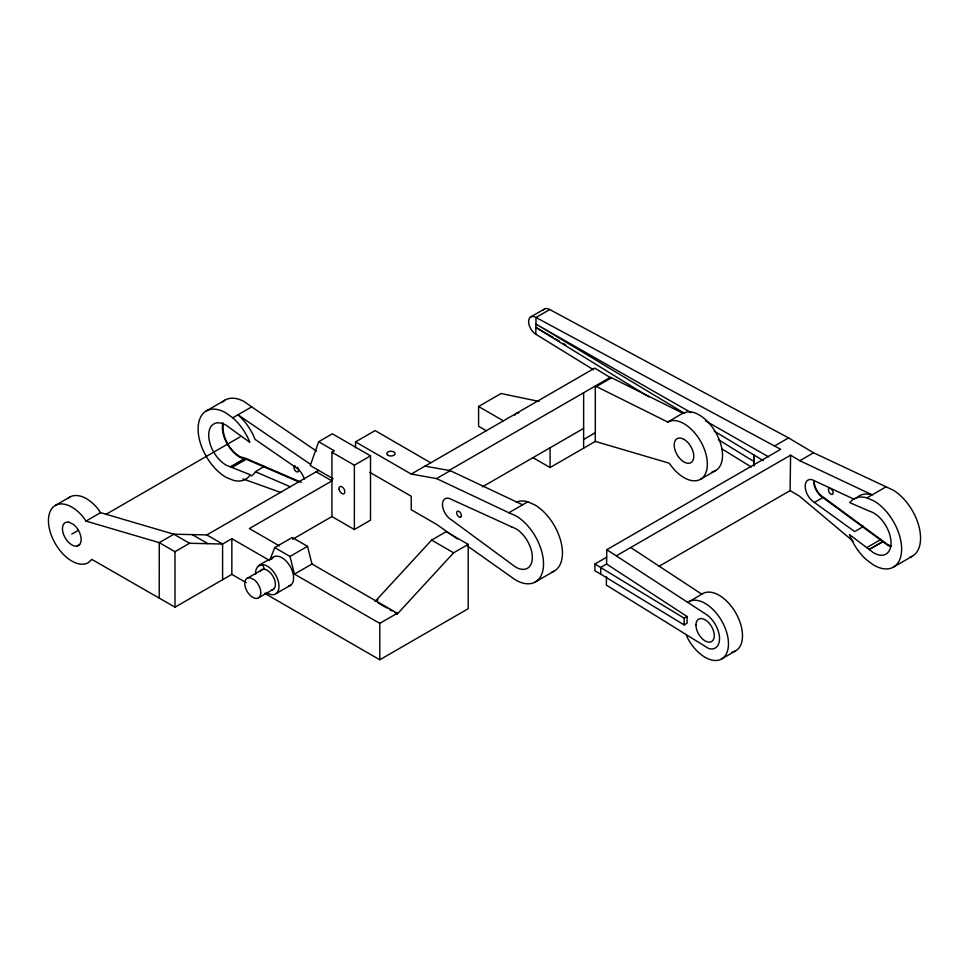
<?xml version="1.0" encoding="UTF-8"?>
<svg xmlns="http://www.w3.org/2000/svg" width="969" height="969" viewBox="0 0 969 969"><rect width="100%" height="100%" fill="white"/><g stroke="black" fill="none" stroke-linecap="round" stroke-linejoin="round"><path stroke-width="1.45" d="M159.231 598.067L159.255 542.64L173.863 534.21L206.821 534.924L222.591 544.033L222.591 579.704L175.014 607.175L91.849 559.416L88.324 562.686A33.031 19.077 60 0 1 56.796 546.08A33.031 19.077 60 0 1 52.677 507.562A33.031 19.077 60 0 1 83.491 517.458L85.975 521.092L159.255 542.64L174.977 551.712L175.014 607.175M246.247 582.672L231.845 574.363L231.845 538.679L269.673 560.53M292.614 539.273L331.931 516.562L331.943 452.244L334.402 450.839L318.656 441.731L310.298 465.568L333.166 478.783M331.931 516.562L354.363 529.522L354.375 465.193L370.521 455.866L332.367 433.809L318.656 441.731M355.526 447.811L355.526 441.9L375.112 430.587L430.745 462.807M370.521 455.866L370.509 520.196L354.363 529.522M264.573 593.258L379.775 659.78L379.775 623.382L397.302 613.268L311.97 564.006L307.5 546.322L292.226 537.504L274.712 547.618L270.169 559.234M375.294 600.562L375.294 601.277L431.605 540.096L446.188 531.678L468.197 544.396L468.197 608.714L379.775 659.78M539.091 401.42L501.021 393.523L478.589 406.508L478.589 426.263L486.341 430.745M532.889 457.622L550.077 467.542L550.077 447.787M583.629 448.162L583.629 392.736M550.077 467.542L595.305 441.416L595.305 386.001L610.494 377.22L682.854 413.23L687.493 411.801A33.031 19.077 60 0 1 719.01 439.127A33.031 19.077 60 0 1 712.142 471.83M606.57 564.019L687.082 616.514L687.082 623.249L684.162 624.932L600.732 574.145L600.732 567.398L606.57 564.019L606.8 549.702L780.675 449.301L536.027 317.493A10.32 5.959 60 0 0 528.614 321.514A10.32 5.959 60 0 0 535.796 334.22L593.525 369.783M754.185 466.053L754.294 455.212L754.088 465.12M659.102 566.247L790.123 490.593L790.583 455.188L799.837 460.711L872.173 494.856A39.39 22.747 60 0 0 856.039 498.466M535.796 334.22L536.027 317.493L549.75 309.571L788.56 437.903L813.56 452.777L893.127 490.132A39.39 22.747 60 0 1 919.096 527.015A39.39 22.747 60 0 1 909.903 557.284M606.473 576.494L606.34 585.094L708.63 648.515A20.385 11.761 60 0 0 719.434 636.706A20.385 11.761 60 0 0 705.335 613.837L606.8 549.702M255.719 574.096C254.253 564.067 266.875 561.959 273.016 557.369M258.42 565.799L263.374 564.661A16.521 9.533 60 0 1 272.301 570.269L274.869 573.648A16.521 9.533 60 0 1 278.999 585.179L278.866 588.619A16.521 9.533 60 0 1 266.342 592.483M264.222 466.307L255.501 471.782A39.39 22.747 60 0 1 251.165 476.021M394.71 612.493L397.302 613.983L453.625 552.814L468.197 544.396M686.331 635.167L688.341 639.443A33.031 19.077 60 0 0 721.372 659.102A33.031 19.077 60 0 0 721.893 621.262A33.031 19.077 60 0 0 688.862 601.592L687.942 602.403L702.876 593.5A33.031 19.077 60 0 1 737.421 616.03A33.031 19.077 60 0 1 731.801 652.234M174.977 551.712L189.524 543.258L222.591 544.033L231.845 538.679M206.821 534.924L318.619 470.377M205.973 411.147L224.893 400.221M55.294 505.467L69.889 497.036M232.766 417.809A39.39 22.747 60 0 1 249.869 442.373L230.174 428.177A24.407 14.099 60 0 0 208.82 432.889A24.407 14.099 60 0 0 226.225 465.168L250.305 474.786A39.39 22.747 60 0 1 233.59 480.418L226.395 477.487A39.39 22.747 60 0 1 198.112 429.485A39.39 22.747 60 0 1 225.535 412.673L232.766 417.809L251.686 406.883L316.536 451.154M85.975 521.092L100.57 512.662L173.863 534.21L189.524 543.258M71.815 534.076L78.344 530.309M105.766 514.478L240.021 436.958M77.169 546.019L79.603 544.614M230.465 466.888L244.127 459.003M230.683 466.985L244.358 459.088L246.247 459.233L298.646 481.823M232.584 467.131L246.247 459.233M530.83 316.875L544.554 308.954M222.591 579.704L231.845 574.363M355.526 441.9L411.231 474.059L594.724 368.111L610.494 377.704M248.149 577.79L250.014 577.742L254.157 579.728A11.386 6.565 60 0 1 260.806 593.113A11.386 6.565 60 0 1 253.466 597.728L251.359 596.407A11.386 6.565 60 0 1 244.903 585.542A11.386 6.565 60 0 1 248.149 577.79L262.744 569.36L264.61 569.312A11.386 6.565 60 0 1 274.506 579.474A11.386 6.565 60 0 1 271.974 589.915M274.712 547.618L289.973 556.436L307.5 546.322M448.586 470.716L595.305 386.001L667.677 421.999L672.304 420.57A33.031 19.077 60 0 1 707.346 464.163A33.031 19.077 60 0 1 672.304 467.288L669.191 463.194L595.305 441.416M411.231 474.059L436.547 478.577L450.27 470.655L522.594 504.813M596.286 386.595L611.475 377.837M289.973 556.436L294.443 574.12L311.97 564.006M258.929 597.594L273.524 589.176M276.31 593.476L290.906 585.046M482.38 486.862L583.629 428.407M583.629 439.466L595.305 432.719M436.547 478.577L508.87 512.734L527.802 501.809L535.021 505.006A39.39 22.747 60 0 1 560.99 541.889A39.39 22.747 60 0 1 551.797 572.158M667.677 421.999L682.854 413.23M375.294 601.277L377.91 599.763M700.502 479.28L715.691 470.522M535.07 582.139L553.989 571.213M774.837 445.825L788.56 437.903M600.732 574.145L594.881 570.765L594.881 564.019L606.594 557.26M616.72 555.588L790.583 455.188M799.837 460.711L813.56 452.777M854.392 499.374L812.325 479.788A13.348 7.704 60 0 0 805.191 486.075A13.348 7.704 60 0 0 812.046 500.682L814.408 502.451L822.875 497.557L887.18 544.869A24.407 14.099 60 0 0 890.559 546.492M866.976 497.86L874.195 501.058A39.39 22.747 60 0 1 901.63 549.556A39.39 22.747 60 0 1 873.348 564.891L866.153 559.513A39.39 22.747 60 0 1 849.438 534.585L873.505 552.754A24.407 14.099 60 0 0 890.923 540.581A24.407 14.099 60 0 0 869.568 511.22L849.861 502.669A39.39 22.747 60 0 1 866.976 497.86L885.896 486.935M684.162 624.932L684.162 618.198L687.082 616.514M867.158 547.376L880.821 539.491M869.048 549.423L882.723 541.538M869.278 549.593L882.941 541.707M721.372 659.102L735.398 651.011M893.164 567.265L912.095 556.339M424.955 466.137L450.27 470.655M242.989 478.928L280.792 492.482M244.358 459.088L239.9 457.271A24.407 14.099 60 0 1 222.894 422.666M301.359 482.32L246.102 458.494L239.888 456.593A23.583 13.614 60 0 1 223.233 424.252M255.501 471.782L290.179 486.717M508.87 512.734L516.102 515.932A39.39 22.747 60 0 1 543.524 564.43A39.39 22.747 60 0 1 515.242 579.765L467.373 545.922M691.054 412.612L535.942 324.07L684.526 413.315M705.505 420.861L768.611 456.871M478.589 406.508L503.214 420.728M594.881 564.019L684.162 618.198M369.77 472.315L411.231 496.249L411.231 509.73L436.547 524.362L457.501 539.018M331.943 452.244L354.375 465.193M431.605 540.096L453.625 552.814M279.363 545.898L249.36 528.565L331.943 480.903L316.185 471.794M377.874 602.779L386.946 608.011M389.526 609.501L392.118 610.991M294.443 574.12L379.775 623.382M192.237 534.609L207.96 543.682M552.802 337.309L535.893 327.413L648.927 396.951M555.407 338.823L559.307 341.112M563.207 343.389L565.811 344.916M790.123 490.593L799.364 496.104L853.071 541.174M714.25 431.157L763.354 460.65M718.295 439.623L754.257 461.753M721.784 448.817L751.278 466.997M630.734 547.497L701.956 594.312M310.298 464.175L237.962 414.805A39.39 22.747 60 0 1 255.077 439.381L297.81 468.863A13.348 7.704 60 0 1 304.327 479.304M251.686 406.883L244.467 401.747A39.39 22.747 60 0 0 222.095 402.498M814.408 502.451L854.634 531.581L863.1 526.7L862.846 525.804M822.875 497.557L820.513 495.789A13.348 7.704 60 0 1 813.657 481.181M100.57 512.662L98.087 509.04A33.031 19.077 60 0 0 67.878 498.526M262.526 564.673L264.61 569.312M397.302 613.268L397.302 613.983M516.271 502.124A39.39 22.747 60 0 1 527.802 501.809M260.067 571.504A11.386 6.565 60 0 1 262.744 569.36M295.073 465.883A3.307 1.902 60 0 0 294.649 469.892L295.133 470.595A3.307 1.902 60 0 0 297.471 471.903L297.943 471.733A3.307 1.902 60 0 0 298.282 468.669M297.41 467.191A3.307 1.902 60 0 1 297.895 467.894M514.757 415.362A4.13 2.386 0 0 1 514.902 414.744M515.314 414.163A4.13 2.386 0 0 1 518.887 412.976M271.381 559.392A16.521 9.533 60 0 1 286.897 561.838L289.465 565.218A16.521 9.533 60 0 1 293.595 576.749L293.462 580.189A16.521 9.533 60 0 1 288.665 586.124M543.367 309.995A10.32 5.959 60 0 1 549.75 309.571M814.239 481.532A12.512 7.219 60 0 0 822.96 496.94L887.18 544.19A23.583 13.614 60 0 0 891.504 546.104M460.663 517.022L460.166 517.167A3.307 1.902 60 0 1 457.828 515.774L457.356 515.06A3.307 1.902 60 0 1 457.404 511.281A3.307 1.902 60 0 1 460.711 513.243A3.307 1.902 60 0 1 460.663 517.022M832.419 494.263L831.935 494.396A3.307 1.902 60 0 1 829.597 493.015L829.125 492.3A3.307 1.902 60 0 1 829.173 488.509A3.307 1.902 60 0 1 832.48 490.471A3.307 1.902 60 0 1 832.419 494.263M68.617 522.097L66.449 522.146A13.215 7.631 60 0 0 65.807 538.873A13.215 7.631 60 0 0 80.282 543.536A13.215 7.631 60 0 0 73.438 524.399L68.617 522.097M511.608 526.833L451.457 499.423A12.512 7.219 60 0 0 442.482 504.304A12.512 7.219 60 0 0 451.191 519.699L515.423 566.95A23.583 13.614 60 0 0 532.344 557.769A23.583 13.614 60 0 0 515.932 528.747L511.608 526.833M683.993 439.357L681.449 438.291A13.857 7.994 60 0 0 675.962 452.523A13.857 7.994 60 0 0 692.011 461.789A13.857 7.994 60 0 0 686.524 441.21L683.993 439.357M388.012 455.297A4.13 2.386 0 0 0 394.928 454.231A4.13 2.386 0 0 0 389.865 451.312A4.13 2.386 0 0 0 388.012 455.297M339.102 489.418A4.13 2.386 60 0 0 343.995 493.754A4.13 2.386 60 0 0 342.687 487.346A4.13 2.386 60 0 0 339.102 489.418M695.96 625.066A12.96 7.486 60 0 0 709.696 642.156A12.96 7.486 60 0 0 709.696 623.83A12.96 7.486 60 0 0 695.96 625.066"/></g></svg>
